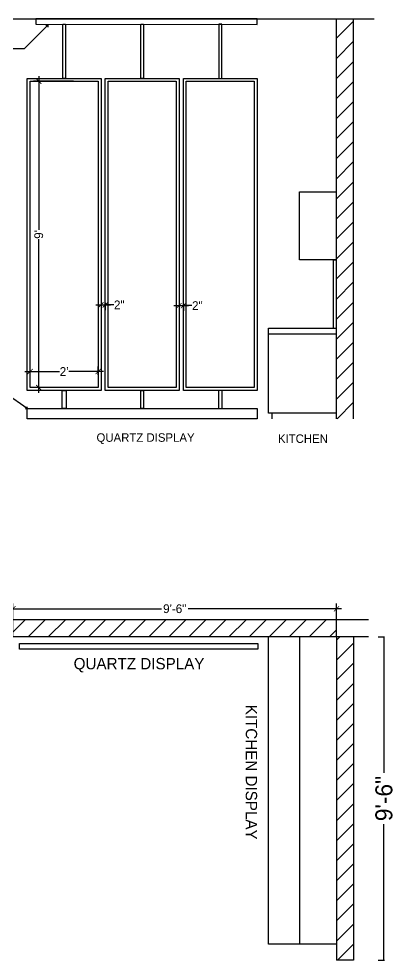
# Model space of a CAD drawing. Header units: inches. Extents: x -137722 to 81594, y -22256 to -1207.
# Drawn here: x -59546.8 to -59414.2, y -3781.9 to -3450 of the extents above; entities that cross this region are included whole.
import ezdxf

# ---------------------------------------------------------------- set-up
doc = ezdxf.new("R2010")
doc.units = ezdxf.units.IN
doc.header["$LTSCALE"] = 0.05
doc.header["$MEASUREMENT"] = 0
doc.header["$PDMODE"] = 3
doc.header["$PDSIZE"] = -4
doc.linetypes.add('A2-XREF-115_FURN$0$HIDDEN', pattern=[0.375, 0.25, -0.125])
doc.linetypes.add('DASHED2', pattern=[0.375, 0.25, -0.125])
doc.layers.get('Defpoints').update_dxf_attribs({"linetype": 'DASHED2'})
for name, color, linetype in [('Civil Dimension - Text', 7, 'Continuous'), ('DIM', 1, 'Continuous'), ('HATCH', 251, 'Continuous'), ('Layer2', 7, 'Continuous'), ('text', 176, 'Continuous')]:
    doc.layers.add(name, color=color, linetype=linetype)
doc.layers.add('WALL', color=7, linetype='Continuous', lineweight=35)
doc.styles.add('4MMOF3-8', font='ARIALN.TTF', dxfattribs={"height": 5.12})
doc.styles.add('9-128OF1-4', font='stylu.ttf')
doc.styles.add('ARIAL1', font='romans.shx', dxfattribs={"width": 0.85})
doc.styles.get("Standard").update_dxf_attribs({"font": 'stylu.ttf', "height": 6})
doc.dimstyles.new('DIM 1-4', dxfattribs={"dimtxt": 3.0792, "dimasz": 1.82, "dimexe": 1.82, "dimexo": 0, "dimgap": 0.09, "dimtad": 0, "dimzin": 0, "dimdsep": 46, "dimlunit": 4, "dimtxsty": '9-128OF1-4', "dimblk": 'ARCHTICK', "dimcen": 1.8125, "dimdle": 1.82, "dimclrd": 8, "dimclre": 8, "dimadec": 0, "dimazin": 0, "dimtfac": 1, "dimtofl": 0, "dimtmove": 0, "dimatfit": 3, "dimldrblk": 'OPEN90', "dimfxl": 1, "dimtolj": 1, "dimtzin": 0, "dimlwd": -1, "dimarcsym": 0})
doc.dimstyles.get("Standard").update_dxf_attribs({"dimtxt": 0.75, "dimasz": 0.18, "dimexe": 0.18, "dimexo": 0.0625, "dimgap": 0.09, "dimtad": 0, "dimtih": 1, "dimtoh": 1, "dimdec": 3, "dimzin": 0, "dimdsep": 46, "dimlunit": 4, "dimtxsty": 'Standard', "dimcen": 0.09, "dimadec": 0, "dimazin": 0, "dimtfac": 1, "dimtdec": 3, "dimtofl": 0, "dimtmove": 0, "dimatfit": 3, "dimfxl": 1, "dimtolj": 1, "dimtzin": 0, "dimarcsym": 0})

# ---------------------------------------------------------------- blocks, each defined once
blk = doc.blocks.new('*D609')
at = {"layer": 'Civil Dimension - Text', "color": 0, "lineweight": -2, "transparency": 16777216}
for p, q in [((-59420.19, -3667.88), (-59418.01, -3667.88)), ((-59418.19, -3668.06), (-59418.19, -3715.83)), ((-59418.19, -3781.7), (-59418.19, -3733.92)), ((-59420.19, -3781.88), (-59418.01, -3781.88))]:
    blk.add_line(p, q, dxfattribs=at)
at = {"layer": 'Civil Dimension - Text', "color": 0, "transparency": 16777216}
for points in [[(-59418.22, -3668.06), (-59418.16, -3668.06), (-59418.19, -3667.88)], [(-59418.22, -3781.7), (-59418.16, -3781.7), (-59418.19, -3781.88)]]:
    blk.add_solid(points, dxfattribs=at)
at = {"layer": 'Defpoints', "color": 0, "transparency": 16777216}
for p in [(-59428.62, -3667.88), (-59418.19, -3667.88), (-59428.92, -3781.88)]:
    blk.add_point(p, dxfattribs=at)
at = {"layer": 'Civil Dimension - Text', "transparency": 16777216, "insert": (-59418.19, -3724.88), "char_height": 6, "attachment_point": 5, "rotation": 90}
blk.add_mtext('\\A1;9\'-6"', dxfattribs=at)
blk = doc.blocks.new('_ArchTick')
at = {"color": 0, "const_width": 0.15}
blk.add_lwpolyline([(-0.5, -0.5), (0.5, 0.5)], dxfattribs=at)
blk = doc.blocks.new('*D610')
at = {"layer": 'Civil Dimension - Text', "color": 8, "lineweight": -2, "ltscale": 50, "transparency": 16777216}
for p, q in [((-59548.86, -3667.88), (-59548.86, -3656.16)), ((-59434.92, -3667.88), (-59434.92, -3656.16))]:
    blk.add_line(p, q, dxfattribs=at)
at = {"layer": 'Civil Dimension - Text', "color": 8, "ltscale": 50, "transparency": 16777216}
for p, q in [((-59550.68, -3657.98), (-59496.57, -3657.98)), ((-59433.1, -3657.98), (-59487.2, -3657.98))]:
    blk.add_line(p, q, dxfattribs=at)
at = {"layer": 'Defpoints', "color": 0, "ltscale": 50, "transparency": 16777216}
for p in [(-59434.92, -3657.98), (-59548.86, -3667.88), (-59434.92, -3667.88)]:
    blk.add_point(p, dxfattribs=at)
at = {"layer": 'Civil Dimension - Text', "color": 8, "ltscale": 50, "transparency": 16777216, "xscale": 1.82, "yscale": 1.82, "zscale": 1.82, "rotation": 180}
blk.add_blockref('_ArchTick', (-59548.86, -3657.98), dxfattribs=at)
at = {"layer": 'Civil Dimension - Text', "color": 8, "ltscale": 50, "transparency": 16777216, "xscale": 1.82, "yscale": 1.82, "zscale": 1.82}
blk.add_blockref('_ArchTick', (-59434.92, -3657.98), dxfattribs=at)
at = {"layer": 'Civil Dimension - Text', "ltscale": 50, "transparency": 16777216, "insert": (-59491.89, -3657.98), "char_height": 3.079, "attachment_point": 5, "style": '9-128OF1-4'}
blk.add_mtext('\\A1;9\'-6"', dxfattribs=at)
blk = doc.blocks.new('_Open90')
at = {"color": 0, "linetype": 'ByBlock', "lineweight": -2}
for p, q in [((0, 0), (-1, 0)), ((-0.5, 0.5), (0, 0)), ((0, 0), (-0.5, -0.5))]:
    blk.add_line(p, q, dxfattribs=at)
blk = doc.blocks.new('*D655')
at = {"layer": 'Civil Dimension - Text', "color": 8, "ltscale": 50, "transparency": 16777216}
for p, q in [((-59544.68, -3574.33), (-59532.47, -3574.33)), ((-59517.04, -3574.33), (-59529.25, -3574.33))]:
    blk.add_line(p, q, dxfattribs=at)
at = {"layer": 'Civil Dimension - Text', "color": 8, "lineweight": -2, "ltscale": 50, "transparency": 16777216}
for p, q in [((-59542.86, -3575.47), (-59542.86, -3572.51)), ((-59518.86, -3575.47), (-59518.86, -3572.51))]:
    blk.add_line(p, q, dxfattribs=at)
at = {"layer": 'Defpoints', "color": 0, "ltscale": 50, "transparency": 16777216}
for p in [(-59542.86, -3574.33), (-59542.86, -3575.47), (-59518.86, -3575.47)]:
    blk.add_point(p, dxfattribs=at)
at = {"layer": 'Civil Dimension - Text', "color": 8, "ltscale": 50, "transparency": 16777216, "xscale": 1.82, "yscale": 1.82, "zscale": 1.82, "rotation": 180}
blk.add_blockref('_ArchTick', (-59542.86, -3574.33), dxfattribs=at)
at = {"layer": 'Civil Dimension - Text', "color": 8, "ltscale": 50, "transparency": 16777216, "xscale": 1.82, "yscale": 1.82, "zscale": 1.82}
blk.add_blockref('_ArchTick', (-59518.86, -3574.33), dxfattribs=at)
at = {"layer": 'Civil Dimension - Text', "color": 0, "ltscale": 50, "transparency": 16777216, "insert": (-59530.86, -3574.33), "char_height": 3.079, "attachment_point": 5, "style": '9-128OF1-4'}
blk.add_mtext("\\A1;2'", dxfattribs=at)
blk = doc.blocks.new('*D656')
at = {"layer": 'Civil Dimension - Text', "color": 8, "ltscale": 50, "transparency": 16777216}
for p, q in [((-59539.78, -3470.19), (-59539.78, -3524.32)), ((-59539.78, -3581.83), (-59539.78, -3527.71))]:
    blk.add_line(p, q, dxfattribs=at)
at = {"layer": 'Civil Dimension - Text', "color": 8, "lineweight": -2, "ltscale": 50, "transparency": 16777216}
for p, q in [((-59527.56, -3472.01), (-59541.6, -3472.01)), ((-59527.56, -3580.01), (-59541.6, -3580.01))]:
    blk.add_line(p, q, dxfattribs=at)
at = {"layer": 'Defpoints', "color": 0, "ltscale": 50, "transparency": 16777216}
for p in [(-59527.56, -3472.01), (-59539.78, -3580.01), (-59527.56, -3580.01)]:
    blk.add_point(p, dxfattribs=at)
at = {"layer": 'Civil Dimension - Text', "color": 8, "ltscale": 50, "transparency": 16777216, "xscale": 1.82, "yscale": 1.82, "zscale": 1.82}
for p, rotation in [((-59539.78, -3472.01), 90), ((-59539.78, -3580.01), 270)]:
    blk.add_blockref('_ArchTick', p, dxfattribs=dict(at, rotation=rotation))
at = {"layer": 'Civil Dimension - Text', "color": 0, "ltscale": 50, "transparency": 16777216, "insert": (-59539.78, -3526.01), "char_height": 3.079, "attachment_point": 5, "rotation": 90, "style": '9-128OF1-4'}
blk.add_mtext("\\A1;9'", dxfattribs=at)
blk = doc.blocks.new('*D657')
at = {"layer": 'Civil Dimension - Text', "color": 8, "ltscale": 50, "transparency": 16777216}
for p, q in [((-59519.68, -3550.83), (-59514.54, -3550.83)), ((-59513.33, -3550.83), (-59516.36, -3550.83))]:
    blk.add_line(p, q, dxfattribs=at)
at = {"layer": 'Civil Dimension - Text', "color": 8, "lineweight": -2, "ltscale": 50, "transparency": 16777216}
for p, q in [((-59517.86, -3550.17), (-59517.86, -3552.65)), ((-59516.36, -3550.17), (-59516.36, -3552.65))]:
    blk.add_line(p, q, dxfattribs=at)
at = {"layer": 'Defpoints', "color": 0, "ltscale": 50, "transparency": 16777216}
for p in [(-59517.86, -3550.17), (-59516.36, -3550.17), (-59516.36, -3550.83)]:
    blk.add_point(p, dxfattribs=at)
at = {"layer": 'Civil Dimension - Text', "color": 8, "ltscale": 50, "transparency": 16777216, "xscale": 1.82, "yscale": 1.82, "zscale": 1.82, "rotation": 180}
blk.add_blockref('_ArchTick', (-59517.86, -3550.83), dxfattribs=at)
at = {"layer": 'Civil Dimension - Text', "color": 8, "ltscale": 50, "transparency": 16777216, "xscale": 1.82, "yscale": 1.82, "zscale": 1.82}
blk.add_blockref('_ArchTick', (-59516.36, -3550.83), dxfattribs=at)
at = {"layer": 'Civil Dimension - Text', "color": 0, "ltscale": 50, "transparency": 16777216, "insert": (-59511.42, -3550.83), "char_height": 3.079, "attachment_point": 5, "style": '9-128OF1-4'}
blk.add_mtext('\\A1;2"', dxfattribs=at)
blk = doc.blocks.new('*D658')
at = {"layer": 'Civil Dimension - Text', "color": 8, "ltscale": 50, "transparency": 16777216}
for p, q in [((-59492.18, -3551.1), (-59487.04, -3551.1)), ((-59485.83, -3551.1), (-59488.86, -3551.1))]:
    blk.add_line(p, q, dxfattribs=at)
at = {"layer": 'Civil Dimension - Text', "color": 8, "lineweight": -2, "ltscale": 50, "transparency": 16777216}
for p, q in [((-59490.36, -3550.44), (-59490.36, -3552.92)), ((-59488.86, -3550.44), (-59488.86, -3552.92))]:
    blk.add_line(p, q, dxfattribs=at)
at = {"layer": 'Defpoints', "color": 0, "ltscale": 50, "transparency": 16777216}
for p in [(-59490.36, -3550.44), (-59488.86, -3550.44), (-59488.86, -3551.1)]:
    blk.add_point(p, dxfattribs=at)
at = {"layer": 'Civil Dimension - Text', "color": 8, "ltscale": 50, "transparency": 16777216, "xscale": 1.82, "yscale": 1.82, "zscale": 1.82, "rotation": 180}
blk.add_blockref('_ArchTick', (-59490.36, -3551.1), dxfattribs=at)
at = {"layer": 'Civil Dimension - Text', "color": 8, "ltscale": 50, "transparency": 16777216, "xscale": 1.82, "yscale": 1.82, "zscale": 1.82}
blk.add_blockref('_ArchTick', (-59488.86, -3551.1), dxfattribs=at)
at = {"layer": 'Civil Dimension - Text', "color": 0, "ltscale": 50, "transparency": 16777216, "insert": (-59483.92, -3551.1), "char_height": 3.079, "attachment_point": 5, "style": '9-128OF1-4'}
blk.add_mtext('\\A1;2"', dxfattribs=at)

msp = doc.modelspace()

# ---------------------------------------------------------------- hatches: boundary and pattern name
at = {"layer": 'HATCH', "true_color": 0x636466}
h = msp.add_hatch(dxfattribs=at)
h.set_pattern_fill('ANSI31', color=251, scale=40)
h.set_pattern_definition([(45, (-18856.94, 8257.039), (-3.5355339, 3.5355339), [])])
h.paths.add_polyline_path([(-59428.9202, -3590.9903), (-59434.9202, -3590.9903), (-59434.9202, -3449.9903), (-59428.9202, -3449.9903)])
h = msp.add_hatch(dxfattribs=at)
h.set_pattern_fill('ANSI31', color=251, scale=40, angle=180)
h.set_pattern_definition([(225, (29004.9253, -16391.2953), (3.5355339, -3.5355339), [])])
h.paths.add_polyline_path([(-59746.9202, -3667.8753), (-59434.9202, -3667.8753), (-59434.9202, -3661.8753), (-59740.9202, -3661.8753), (-59740.9202, -3646.5538), (-59746.9202, -3646.5538)])
h = msp.add_hatch(dxfattribs=at)
h.set_pattern_fill('ANSI31', color=251, scale=40, angle=180)
h.set_pattern_definition([(225, (-100273.134, -15515.9044), (3.5355339, -3.5355339), [])])
h.paths.add_polyline_path([(-59428.9202, -3667.8753), (-59434.9202, -3667.8753), (-59434.9202, -3781.8753), (-59428.9202, -3781.8753)])

# ---------------------------------------------------------------- linework, layer by layer
at = {"ltscale": 50}
for points in [[(-59540.8558, -3451.8734), (-59462.8558, -3451.922), (-59462.8558, -3450.029), (-59540.8558, -3449.9804)], [(-59530.3558, -3451.8734), (-59530.3558, -3471.0147), (-59531.3558, -3471.0147), (-59531.3558, -3451.8734)], [(-59502.8558, -3451.8734), (-59502.8558, -3471.0147), (-59503.8558, -3471.0147), (-59503.8558, -3451.8734)], [(-59476.3558, -3451.8734), (-59476.3558, -3471.0147), (-59475.3558, -3471.0147), (-59475.3558, -3451.8734)], [(-59543.8558, -3471.0147), (-59517.8558, -3471.0147), (-59517.8558, -3581.0147), (-59543.8558, -3581.0147)], [(-59516.3558, -3471.0147), (-59490.3558, -3471.0147), (-59490.3558, -3581.0147), (-59516.3558, -3581.0147)], [(-59488.8558, -3471.0147), (-59462.8558, -3471.0147), (-59462.8558, -3581.0147), (-59488.8558, -3581.0147)], [(-59542.8558, -3472.0147), (-59518.8558, -3472.0147), (-59518.8558, -3580.0147), (-59542.8558, -3580.0147)], [(-59515.3558, -3472.0147), (-59491.3558, -3472.0147), (-59491.3558, -3580.0147), (-59515.3558, -3580.0147)], [(-59487.8558, -3472.0147), (-59463.8558, -3472.0147), (-59463.8558, -3580.0147), (-59487.8558, -3580.0147)], [(-59531.5251, -3581.0147), (-59530.1865, -3581.0147), (-59530.1865, -3587.428), (-59531.5251, -3587.428)], [(-59502.8558, -3581.0147), (-59502.8558, -3587.428), (-59503.8558, -3587.428), (-59503.8558, -3581.0147)], [(-59475.1865, -3581.0147), (-59476.5251, -3581.0147), (-59476.5251, -3587.428), (-59475.1865, -3587.428)], [(-59543.8558, -3587.428), (-59462.8558, -3587.428), (-59462.8558, -3590.9903), (-59543.8558, -3590.9903)]]:
    msp.add_lwpolyline(points, close=True, dxfattribs=at)
at = {"layer": 'DIM'}
msp.add_line((-59751.8519, -3449.9903), (-59421.6313, -3449.9903), dxfattribs=at)
at = {"layer": 'Layer2'}
for p, q in [((-59447.9202, -3534.9903), (-59447.9202, -3510.9903)), ((-59447.9202, -3510.9903), (-59434.9202, -3510.9903)), ((-59434.9202, -3534.9903), (-59447.9202, -3534.9903)), ((-59435.9202, -3558.9903), (-59435.9202, -3534.9903)), ((-59435.9202, -3534.9903), (-59434.9202, -3534.9903)), ((-59458.9202, -3588.9903), (-59458.9202, -3558.9903)), ((-59458.9202, -3558.9903), (-59434.9202, -3558.9903)), ((-59458.9202, -3560.9903), (-59434.9202, -3560.9903)), ((-59434.9202, -3588.9903), (-59458.9202, -3588.9903)), ((-59457.5223, -3590.9903), (-59457.5223, -3588.9903)), ((-59458.9202, -3776.2019), (-59458.9202, -3667.8753)), ((-59434.9202, -3776.2019), (-59458.9202, -3776.2019))]:
    msp.add_line(p, q, dxfattribs=at)
at = {"layer": 'Layer2', "linetype": 'A2-XREF-115_FURN$0$HIDDEN', "ltscale": 10}
msp.add_line((-59447.9202, -3667.8753), (-59447.9202, -3776.2019), dxfattribs=at)
at = {"layer": 'Layer2'}
msp.add_lwpolyline([(-59546.5642, -3670.2467), (-59462.5642, -3670.2467), (-59462.5642, -3672.2467), (-59546.5642, -3672.2467)], close=True, dxfattribs=at)
at = {"layer": 'WALL', "lineweight": 30}
for p, q in [((-59434.9202, -3590.9903), (-59434.9202, -3449.9903)), ((-59428.9202, -3590.9903), (-59428.9202, -3449.9903)), ((-59423.6249, -3661.8753), (-59740.9202, -3661.8753)), ((-59423.6249, -3667.8753), (-59740.9202, -3667.8753)), ((-59434.9202, -3667.8753), (-59434.9202, -3781.8753)), ((-59428.9202, -3667.8753), (-59428.9202, -3781.8753)), ((-59428.9202, -3781.8753), (-59434.9202, -3781.8753))]:
    msp.add_line(p, q, dxfattribs=at)

# ---------------------------------------------------------------- texts
at = {"insert": (-59481.4276, -3675.3267), "char_height": 4, "attachment_point": 3}
msp.add_mtext_dynamic_manual_height_columns('QUARTZ DISPLAY', width=570.292204, gutter_width=12.5, heights=[95.5975], dxfattribs=at)
at = {"insert": (-59462.8765, -3739.3636), "char_height": 4, "attachment_point": 3, "rotation": 270}
msp.add_mtext_dynamic_manual_height_columns('KITCHEN DISPLAY', width=570.292204, gutter_width=12.5, heights=[95.5975], dxfattribs=at)
at = {"layer": 'text', "ltscale": 50, "char_height": 3, "attachment_point": 4, "style": '4MMOF3-8', "bg_fill": 2}
for s, width, insert in [('\\pi7.90064;{\\fStylus BT|b0|i0|c0|p34;QUARTZ DISPLAY}', 50.329826, (-59527.3469, -3598.0186)), ('\\pi32.60351,t86.60351;{\\fStylus BT|b0|i0|c0|p34;ELIXIR FULL SLAB DISPLAY}', 117.537917, (-59657.5048, -3695.3618))]:
    msp.add_mtext_dynamic_manual_height_columns(s, width=width, gutter_width=15.396, heights=[0], dxfattribs=dict(at, insert=insert))

# ---------------------------------------------------------------- dimensions: what is measured, and where the dimension line sits
at = {"layer": 'Civil Dimension - Text', "ltscale": 50}
for base, p1, p2, angle, override, picture, middle in [((-59539.783, -3580.0147), (-59527.5633, -3472.0147), (-59527.5633, -3580.0147), 90, {"dimtmove": 1, "dimfxl": 0, "dimarcsym": 1}, '*D656', (-59539.783, -3526.0147)), ((-59434.9202, -3657.9757), (-59548.8558, -3667.8753), (-59434.9202, -3667.8753), 180, {"dimclrt": 256, "dimfxl": 0, "dimarcsym": 1}, '*D610', (-59491.888, -3657.9757))]:
    dim = msp.add_linear_dim(base=base, p1=p1, p2=p2, angle=angle, dimstyle='DIM 1-4', override=override, dxfattribs=at)
    dim.commit()
    dim.dimension.update_dxf_attribs({"geometry": picture, "text_midpoint": middle})
for base, p1, p2, picture, middle in [((-59516.3558, -3550.8334), (-59517.8558, -3550.1663), (-59516.3558, -3550.1663), '*D657', (-59511.4241, -3551.6535)), ((-59488.8558, -3551.103), (-59490.3558, -3550.4359), (-59488.8558, -3550.4359), '*D658', (-59483.9241, -3551.9231))]:
    dim = msp.add_linear_dim(base=base, p1=p1, p2=p2, text='2"', dimstyle='DIM 1-4', override={"dimtmove": 1, "dimfxl": 0, "dimarcsym": 1}, dxfattribs=at)
    dim.commit()
    dim.dimension.update_dxf_attribs({"geometry": picture, "text_midpoint": middle, "dimtype": 160})
dim = msp.add_linear_dim(base=(-59542.8558, -3574.331), p1=(-59518.8558, -3575.4695), p2=(-59542.8558, -3575.4695), dimstyle='DIM 1-4', override={"dimtmove": 1, "dimfxl": 0, "dimarcsym": 1}, dxfattribs=at)
dim.commit()
dim.dimension.update_dxf_attribs({"geometry": '*D655', "text_midpoint": (-59530.8558, -3574.331)})
at = {"layer": 'Civil Dimension - Text'}
dim = msp.add_linear_dim(base=(-59418.1871, -3667.8753), p1=(-59428.9202, -3781.8753), p2=(-59428.6227, -3667.8753), angle=270, dimstyle='Standard', override={"dimtih": 0, "dimtoh": 0, "dimclrt": 256, "dimfxl": 2, "dimfxlon": 1}, dxfattribs=at)
dim.commit()
dim.dimension.update_dxf_attribs({"geometry": '*D609', "text_midpoint": (-59418.1871, -3724.8753)})

# ---------------------------------------------------------------- leaders
at = {"layer": 'Civil Dimension - Text', "ltscale": 50}
for points in [[(-59536.5494, -3452.1826), (-59544.978, -3460.515), (-59554.3891, -3460.515)], [(-59543.8558, -3587.428), (-59551.3127, -3582.1454), (-59554.8926, -3582.1454)]]:
    msp.add_leader(points, dimstyle='DIM 1-4', override={"dimtxt": 75, "dimasz": 1, "dimdec": 1, "dimlunit": 2, "dimtxsty": 'ARIAL1', "dimclrt": 256, "dimtdec": 1, "dimfxl": 0, "dimarcsym": 1}, dxfattribs=at)

# ---------------------------------------------------------------- next in the draw order: texts
at = {"layer": 'text', "ltscale": 50, "insert": (-59472.5108, -3598.0186), "char_height": 3, "attachment_point": 4, "style": '4MMOF3-8', "bg_fill": 2}
msp.add_mtext_dynamic_manual_height_columns('\\pi16.96433;{\\fStylus BT|b0|i0|c0|p34;KITCHEN}', width=50.329826, gutter_width=15.396, heights=[0], dxfattribs=at)

doc.saveas('drawing.dxf')
